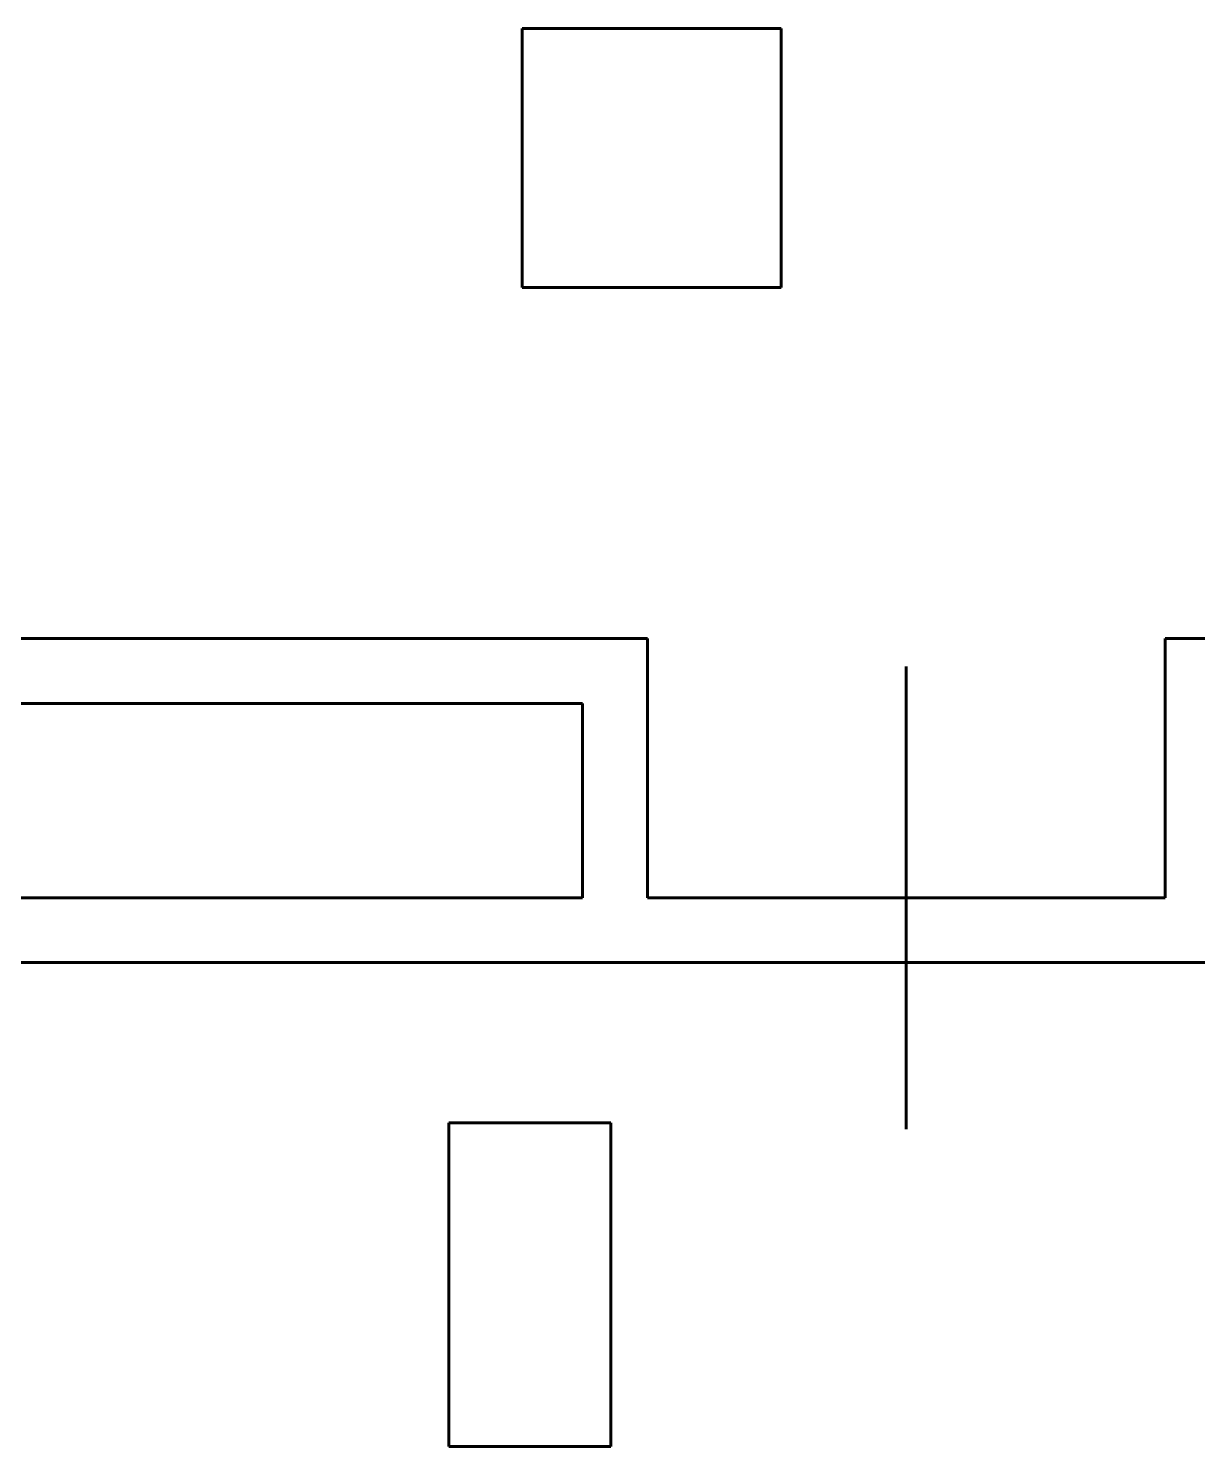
# Model space of a CAD drawing. Extents: x 0 to 297, y 0 to 292.
# Drawn here: x 225.31 to 234.34, y 81.55 to 92.5 of the extents above; entities that cross this region are included whole.
import ezdxf

# ---------------------------------------------------------------- set-up
doc = ezdxf.new("R2010")
doc.units = 0
doc.header["$MEASUREMENT"] = 0
doc.linetypes.add('K5LT_BASIC', pattern=[0])
doc.layers.add('Системный слой', color=7, linetype='Continuous')

# ---------------------------------------------------------------- blocks, each defined once
blk = doc.blocks.new('*U')
at = {"layer": 'Системный слой', "linetype": 'K5LT_BASIC', "lineweight": 60}
for p, q in [((231.122, 92.497), (229.122, 92.497)), ((229.122, 92.497), (229.122, 90.497)), ((231.122, 90.497), (231.122, 92.497)), ((229.122, 90.497), (231.122, 90.497)), ((229.805, 84.049), (228.555, 84.049)), ((228.555, 84.049), (228.555, 81.549)), ((229.805, 81.549), (229.805, 84.049)), ((228.555, 81.549), (229.805, 81.549))]:
    blk.add_line(p, q, dxfattribs=at)

msp = doc.modelspace()

# ---------------------------------------------------------------- linework, layer by layer
at = {"layer": 'Системный слой', "linetype": 'K5LT_BASIC', "lineweight": 60}
for p, q in [((211.088, 87.786), (230.088, 87.786)), ((230.088, 87.786), (230.088, 85.786)), ((234.088, 87.786), (260.087, 87.786)), ((234.088, 87.786), (234.088, 85.786)), ((232.088, 87.571), (232.088, 84)), ((229.588, 87.286), (211.588, 87.286)), ((229.588, 87.286), (229.588, 85.786)), ((211.588, 85.786), (229.588, 85.786)), ((230.088, 85.786), (234.088, 85.786)), ((273.338, 85.286), (201.588, 85.286)), ((249.088, 85.286), (225.588, 85.286))]:
    msp.add_line(p, q, dxfattribs=at)

# ---------------------------------------------------------------- block references
at = {"layer": 'Системный слой'}
msp.add_blockref('*U', (0, 0), dxfattribs=at)
msp.add_blockref('*U', (0, 0), dxfattribs=at)
msp.add_blockref('*U', (0, 0), dxfattribs=at)
msp.add_blockref('*U', (0, 0), dxfattribs=at)
msp.add_blockref('*U', (0, 0), dxfattribs=at)
msp.add_blockref('*U', (0, 0), dxfattribs=at)
msp.add_blockref('*U', (0, 0), dxfattribs=at)
msp.add_blockref('*U', (0, 0), dxfattribs=at)
msp.add_blockref('*U', (0, 0), dxfattribs=at)
msp.add_blockref('*U', (0, 0), dxfattribs=at)
msp.add_blockref('*U', (0, 0), dxfattribs=at)
msp.add_blockref('*U', (0, 0), dxfattribs=at)
msp.add_blockref('*U', (0, 0), dxfattribs=at)
msp.add_blockref('*U', (0, 0), dxfattribs=at)
msp.add_blockref('*U', (0, 0), dxfattribs=at)
msp.add_blockref('*U', (0, 0), dxfattribs=at)
msp.add_blockref('*U', (0, 0), dxfattribs=at)
msp.add_blockref('*U', (0, 0), dxfattribs=at)
msp.add_blockref('*U', (0, 0), dxfattribs=at)
msp.add_blockref('*U', (0, 0), dxfattribs=at)
msp.add_blockref('*U', (0, 0), dxfattribs=at)
msp.add_blockref('*U', (0, 0), dxfattribs=at)
msp.add_blockref('*U', (0, 0), dxfattribs=at)
msp.add_blockref('*U', (0, 0), dxfattribs=at)
msp.add_blockref('*U', (0, 0), dxfattribs=at)
msp.add_blockref('*U', (0, 0), dxfattribs=at)
msp.add_blockref('*U', (0, 0), dxfattribs=at)
msp.add_blockref('*U', (0, 0), dxfattribs=at)
msp.add_blockref('*U', (0, 0), dxfattribs=at)
msp.add_blockref('*U', (0, 0), dxfattribs=at)
msp.add_blockref('*U', (0, 0), dxfattribs=at)
msp.add_blockref('*U', (0, 0), dxfattribs=at)
msp.add_blockref('*U', (0, 0), dxfattribs=at)
msp.add_blockref('*U', (0, 0), dxfattribs=at)
msp.add_blockref('*U', (0, 0), dxfattribs=at)
msp.add_blockref('*U', (0, 0), dxfattribs=at)
msp.add_blockref('*U', (0, 0), dxfattribs=at)
msp.add_blockref('*U', (0, 0), dxfattribs=at)
msp.add_blockref('*U', (0, 0), dxfattribs=at)
msp.add_blockref('*U', (0, 0), dxfattribs=at)
msp.add_blockref('*U', (0, 0), dxfattribs=at)
msp.add_blockref('*U', (0, 0), dxfattribs=at)
msp.add_blockref('*U', (0, 0), dxfattribs=at)
msp.add_blockref('*U', (0, 0), dxfattribs=at)
msp.add_blockref('*U', (0, 0), dxfattribs=at)
msp.add_blockref('*U', (0, 0), dxfattribs=at)
msp.add_blockref('*U', (0, 0), dxfattribs=at)
msp.add_blockref('*U', (0, 0), dxfattribs=at)
msp.add_blockref('*U', (0, 0), dxfattribs=at)
msp.add_blockref('*U', (0, 0), dxfattribs=at)
msp.add_blockref('*U', (0, 0), dxfattribs=at)
msp.add_blockref('*U', (0, 0), dxfattribs=at)
msp.add_blockref('*U', (0, 0), dxfattribs=at)
msp.add_blockref('*U', (0, 0), dxfattribs=at)
msp.add_blockref('*U', (0, 0), dxfattribs=at)
msp.add_blockref('*U', (0, 0), dxfattribs=at)
msp.add_blockref('*U', (0, 0), dxfattribs=at)
msp.add_blockref('*U', (0, 0), dxfattribs=at)
msp.add_blockref('*U', (0, 0), dxfattribs=at)
msp.add_blockref('*U', (0, 0), dxfattribs=at)
msp.add_blockref('*U', (0, 0), dxfattribs=at)
msp.add_blockref('*U', (0, 0), dxfattribs=at)
msp.add_blockref('*U', (0, 0), dxfattribs=at)
msp.add_blockref('*U', (0, 0), dxfattribs=at)
msp.add_blockref('*U', (0, 0), dxfattribs=at)
msp.add_blockref('*U', (0, 0), dxfattribs=at)
msp.add_blockref('*U', (0, 0), dxfattribs=at)
msp.add_blockref('*U', (0, 0), dxfattribs=at)
msp.add_blockref('*U', (0, 0), dxfattribs=at)
msp.add_blockref('*U', (0, 0), dxfattribs=at)
msp.add_blockref('*U', (0, 0), dxfattribs=at)
msp.add_blockref('*U', (0, 0), dxfattribs=at)
msp.add_blockref('*U', (0, 0), dxfattribs=at)
msp.add_blockref('*U', (0, 0), dxfattribs=at)
msp.add_blockref('*U', (0, 0), dxfattribs=at)
msp.add_blockref('*U', (0, 0), dxfattribs=at)
msp.add_blockref('*U', (0, 0), dxfattribs=at)
msp.add_blockref('*U', (0, 0), dxfattribs=at)
msp.add_blockref('*U', (0, 0), dxfattribs=at)
msp.add_blockref('*U', (0, 0), dxfattribs=at)
msp.add_blockref('*U', (0, 0), dxfattribs=at)
msp.add_blockref('*U', (0, 0), dxfattribs=at)
msp.add_blockref('*U', (0, 0), dxfattribs=at)
msp.add_blockref('*U', (0, 0), dxfattribs=at)
msp.add_blockref('*U', (0, 0), dxfattribs=at)
msp.add_blockref('*U', (0, 0), dxfattribs=at)
msp.add_blockref('*U', (0, 0), dxfattribs=at)
msp.add_blockref('*U', (0, 0), dxfattribs=at)
msp.add_blockref('*U', (0, 0), dxfattribs=at)
msp.add_blockref('*U', (0, 0), dxfattribs=at)
msp.add_blockref('*U', (0, 0), dxfattribs=at)
msp.add_blockref('*U', (0, 0), dxfattribs=at)
msp.add_blockref('*U', (0, 0), dxfattribs=at)
msp.add_blockref('*U', (0, 0), dxfattribs=at)
msp.add_blockref('*U', (0, 0), dxfattribs=at)
msp.add_blockref('*U', (0, 0), dxfattribs=at)
msp.add_blockref('*U', (0, 0), dxfattribs=at)
msp.add_blockref('*U', (0, 0), dxfattribs=at)
msp.add_blockref('*U', (0, 0), dxfattribs=at)
msp.add_blockref('*U', (0, 0), dxfattribs=at)
msp.add_blockref('*U', (0, 0), dxfattribs=at)
msp.add_blockref('*U', (0, 0), dxfattribs=at)
msp.add_blockref('*U', (0, 0), dxfattribs=at)
msp.add_blockref('*U', (0, 0), dxfattribs=at)
msp.add_blockref('*U', (0, 0), dxfattribs=at)
msp.add_blockref('*U', (0, 0), dxfattribs=at)
msp.add_blockref('*U', (0, 0), dxfattribs=at)
msp.add_blockref('*U', (0, 0), dxfattribs=at)
msp.add_blockref('*U', (0, 0), dxfattribs=at)
msp.add_blockref('*U', (0, 0), dxfattribs=at)
msp.add_blockref('*U', (0, 0), dxfattribs=at)
msp.add_blockref('*U', (0, 0), dxfattribs=at)
msp.add_blockref('*U', (0, 0), dxfattribs=at)
msp.add_blockref('*U', (0, 0), dxfattribs=at)
msp.add_blockref('*U', (0, 0), dxfattribs=at)
msp.add_blockref('*U', (0, 0), dxfattribs=at)
msp.add_blockref('*U', (0, 0), dxfattribs=at)
msp.add_blockref('*U', (0, 0), dxfattribs=at)
msp.add_blockref('*U', (0, 0), dxfattribs=at)
msp.add_blockref('*U', (0, 0), dxfattribs=at)
msp.add_blockref('*U', (0, 0), dxfattribs=at)
msp.add_blockref('*U', (0, 0), dxfattribs=at)
msp.add_blockref('*U', (0, 0), dxfattribs=at)
msp.add_blockref('*U', (0, 0), dxfattribs=at)
msp.add_blockref('*U', (0, 0), dxfattribs=at)
msp.add_blockref('*U', (0, 0), dxfattribs=at)
msp.add_blockref('*U', (0, 0), dxfattribs=at)
msp.add_blockref('*U', (0, 0), dxfattribs=at)
msp.add_blockref('*U', (0, 0), dxfattribs=at)
msp.add_blockref('*U', (0, 0), dxfattribs=at)
msp.add_blockref('*U', (0, 0), dxfattribs=at)
msp.add_blockref('*U', (0, 0), dxfattribs=at)
msp.add_blockref('*U', (0, 0), dxfattribs=at)
msp.add_blockref('*U', (0, 0), dxfattribs=at)
msp.add_blockref('*U', (0, 0), dxfattribs=at)
msp.add_blockref('*U', (0, 0), dxfattribs=at)
msp.add_blockref('*U', (0, 0), dxfattribs=at)
msp.add_blockref('*U', (0, 0), dxfattribs=at)
msp.add_blockref('*U', (0, 0), dxfattribs=at)
msp.add_blockref('*U', (0, 0), dxfattribs=at)
msp.add_blockref('*U', (0, 0), dxfattribs=at)
msp.add_blockref('*U', (0, 0), dxfattribs=at)
msp.add_blockref('*U', (0, 0), dxfattribs=at)
msp.add_blockref('*U', (0, 0), dxfattribs=at)
msp.add_blockref('*U', (0, 0), dxfattribs=at)
msp.add_blockref('*U', (0, 0), dxfattribs=at)
msp.add_blockref('*U', (0, 0), dxfattribs=at)
msp.add_blockref('*U', (0, 0), dxfattribs=at)
msp.add_blockref('*U', (0, 0), dxfattribs=at)
msp.add_blockref('*U', (0, 0), dxfattribs=at)
msp.add_blockref('*U', (0, 0), dxfattribs=at)
msp.add_blockref('*U', (0, 0), dxfattribs=at)
msp.add_blockref('*U', (0, 0), dxfattribs=at)
msp.add_blockref('*U', (0, 0), dxfattribs=at)
msp.add_blockref('*U', (0, 0), dxfattribs=at)
msp.add_blockref('*U', (0, 0), dxfattribs=at)
msp.add_blockref('*U', (0, 0), dxfattribs=at)
msp.add_blockref('*U', (0, 0), dxfattribs=at)
msp.add_blockref('*U', (0, 0), dxfattribs=at)
msp.add_blockref('*U', (0, 0), dxfattribs=at)
msp.add_blockref('*U', (0, 0), dxfattribs=at)
msp.add_blockref('*U', (0, 0), dxfattribs=at)
msp.add_blockref('*U', (0, 0), dxfattribs=at)
msp.add_blockref('*U', (0, 0), dxfattribs=at)
msp.add_blockref('*U', (0, 0), dxfattribs=at)
msp.add_blockref('*U', (0, 0), dxfattribs=at)
msp.add_blockref('*U', (0, 0), dxfattribs=at)
msp.add_blockref('*U', (0, 0), dxfattribs=at)
msp.add_blockref('*U', (0, 0), dxfattribs=at)
msp.add_blockref('*U', (0, 0), dxfattribs=at)
msp.add_blockref('*U', (0, 0), dxfattribs=at)
msp.add_blockref('*U', (0, 0), dxfattribs=at)
msp.add_blockref('*U', (0, 0), dxfattribs=at)
msp.add_blockref('*U', (0, 0), dxfattribs=at)
msp.add_blockref('*U', (0, 0), dxfattribs=at)
msp.add_blockref('*U', (0, 0), dxfattribs=at)
msp.add_blockref('*U', (0, 0), dxfattribs=at)
msp.add_blockref('*U', (0, 0), dxfattribs=at)
msp.add_blockref('*U', (0, 0), dxfattribs=at)
msp.add_blockref('*U', (0, 0), dxfattribs=at)
msp.add_blockref('*U', (0, 0), dxfattribs=at)
msp.add_blockref('*U', (0, 0), dxfattribs=at)
msp.add_blockref('*U', (0, 0), dxfattribs=at)
msp.add_blockref('*U', (0, 0), dxfattribs=at)
msp.add_blockref('*U', (0, 0), dxfattribs=at)
msp.add_blockref('*U', (0, 0), dxfattribs=at)
msp.add_blockref('*U', (0, 0), dxfattribs=at)
msp.add_blockref('*U', (0, 0), dxfattribs=at)
msp.add_blockref('*U', (0, 0), dxfattribs=at)
msp.add_blockref('*U', (0, 0), dxfattribs=at)
msp.add_blockref('*U', (0, 0), dxfattribs=at)
msp.add_blockref('*U', (0, 0), dxfattribs=at)
msp.add_blockref('*U', (0, 0), dxfattribs=at)
msp.add_blockref('*U', (0, 0), dxfattribs=at)
msp.add_blockref('*U', (0, 0), dxfattribs=at)
msp.add_blockref('*U', (0, 0), dxfattribs=at)
msp.add_blockref('*U', (0, 0), dxfattribs=at)
msp.add_blockref('*U', (0, 0), dxfattribs=at)
msp.add_blockref('*U', (0, 0), dxfattribs=at)
msp.add_blockref('*U', (0, 0), dxfattribs=at)
msp.add_blockref('*U', (0, 0), dxfattribs=at)
msp.add_blockref('*U', (0, 0), dxfattribs=at)
msp.add_blockref('*U', (0, 0), dxfattribs=at)
msp.add_blockref('*U', (0, 0), dxfattribs=at)
msp.add_blockref('*U', (0, 0), dxfattribs=at)
msp.add_blockref('*U', (0, 0), dxfattribs=at)
msp.add_blockref('*U', (0, 0), dxfattribs=at)
msp.add_blockref('*U', (0, 0), dxfattribs=at)
msp.add_blockref('*U', (0, 0), dxfattribs=at)
msp.add_blockref('*U', (0, 0), dxfattribs=at)
msp.add_blockref('*U', (0, 0), dxfattribs=at)
msp.add_blockref('*U', (0, 0), dxfattribs=at)
msp.add_blockref('*U', (0, 0), dxfattribs=at)
msp.add_blockref('*U', (0, 0), dxfattribs=at)
msp.add_blockref('*U', (0, 0), dxfattribs=at)
msp.add_blockref('*U', (0, 0), dxfattribs=at)
msp.add_blockref('*U', (0, 0), dxfattribs=at)
msp.add_blockref('*U', (0, 0), dxfattribs=at)
msp.add_blockref('*U', (0, 0), dxfattribs=at)
msp.add_blockref('*U', (0, 0), dxfattribs=at)
msp.add_blockref('*U', (0, 0), dxfattribs=at)
msp.add_blockref('*U', (0, 0), dxfattribs=at)
msp.add_blockref('*U', (0, 0), dxfattribs=at)
msp.add_blockref('*U', (0, 0), dxfattribs=at)
msp.add_blockref('*U', (0, 0), dxfattribs=at)
msp.add_blockref('*U', (0, 0), dxfattribs=at)
msp.add_blockref('*U', (0, 0), dxfattribs=at)
msp.add_blockref('*U', (0, 0), dxfattribs=at)
msp.add_blockref('*U', (0, 0), dxfattribs=at)
msp.add_blockref('*U', (0, 0), dxfattribs=at)
msp.add_blockref('*U', (0, 0), dxfattribs=at)
msp.add_blockref('*U', (0, 0), dxfattribs=at)
msp.add_blockref('*U', (0, 0), dxfattribs=at)
msp.add_blockref('*U', (0, 0), dxfattribs=at)
msp.add_blockref('*U', (0, 0), dxfattribs=at)
msp.add_blockref('*U', (0, 0), dxfattribs=at)
msp.add_blockref('*U', (0, 0), dxfattribs=at)
msp.add_blockref('*U', (0, 0), dxfattribs=at)
msp.add_blockref('*U', (0, 0), dxfattribs=at)
msp.add_blockref('*U', (0, 0), dxfattribs=at)
msp.add_blockref('*U', (0, 0), dxfattribs=at)
msp.add_blockref('*U', (0, 0), dxfattribs=at)
msp.add_blockref('*U', (0, 0), dxfattribs=at)
msp.add_blockref('*U', (0, 0), dxfattribs=at)
msp.add_blockref('*U', (0, 0), dxfattribs=at)
msp.add_blockref('*U', (0, 0), dxfattribs=at)
msp.add_blockref('*U', (0, 0), dxfattribs=at)
msp.add_blockref('*U', (0, 0), dxfattribs=at)
msp.add_blockref('*U', (0, 0), dxfattribs=at)
msp.add_blockref('*U', (0, 0), dxfattribs=at)
msp.add_blockref('*U', (0, 0), dxfattribs=at)
msp.add_blockref('*U', (0, 0), dxfattribs=at)
msp.add_blockref('*U', (0, 0), dxfattribs=at)
msp.add_blockref('*U', (0, 0), dxfattribs=at)
msp.add_blockref('*U', (0, 0), dxfattribs=at)
msp.add_blockref('*U', (0, 0), dxfattribs=at)
msp.add_blockref('*U', (0, 0), dxfattribs=at)
msp.add_blockref('*U', (0, 0), dxfattribs=at)
msp.add_blockref('*U', (0, 0), dxfattribs=at)
msp.add_blockref('*U', (0, 0), dxfattribs=at)
msp.add_blockref('*U', (0, 0), dxfattribs=at)
msp.add_blockref('*U', (0, 0), dxfattribs=at)
msp.add_blockref('*U', (0, 0), dxfattribs=at)
msp.add_blockref('*U', (0, 0), dxfattribs=at)
msp.add_blockref('*U', (0, 0), dxfattribs=at)
msp.add_blockref('*U', (0, 0), dxfattribs=at)
msp.add_blockref('*U', (0, 0), dxfattribs=at)
msp.add_blockref('*U', (0, 0), dxfattribs=at)
msp.add_blockref('*U', (0, 0), dxfattribs=at)
msp.add_blockref('*U', (0, 0), dxfattribs=at)
msp.add_blockref('*U', (0, 0), dxfattribs=at)
msp.add_blockref('*U', (0, 0), dxfattribs=at)
msp.add_blockref('*U', (0, 0), dxfattribs=at)
msp.add_blockref('*U', (0, 0), dxfattribs=at)
msp.add_blockref('*U', (0, 0), dxfattribs=at)
msp.add_blockref('*U', (0, 0), dxfattribs=at)
msp.add_blockref('*U', (0, 0), dxfattribs=at)
msp.add_blockref('*U', (0, 0), dxfattribs=at)
msp.add_blockref('*U', (0, 0), dxfattribs=at)
msp.add_blockref('*U', (0, 0), dxfattribs=at)
msp.add_blockref('*U', (0, 0), dxfattribs=at)
msp.add_blockref('*U', (0, 0), dxfattribs=at)
msp.add_blockref('*U', (0, 0), dxfattribs=at)
msp.add_blockref('*U', (0, 0), dxfattribs=at)
msp.add_blockref('*U', (0, 0), dxfattribs=at)
msp.add_blockref('*U', (0, 0), dxfattribs=at)
msp.add_blockref('*U', (0, 0), dxfattribs=at)
msp.add_blockref('*U', (0, 0), dxfattribs=at)
msp.add_blockref('*U', (0, 0), dxfattribs=at)
msp.add_blockref('*U', (0, 0), dxfattribs=at)
msp.add_blockref('*U', (0, 0), dxfattribs=at)
msp.add_blockref('*U', (0, 0), dxfattribs=at)
msp.add_blockref('*U', (0, 0), dxfattribs=at)
msp.add_blockref('*U', (0, 0), dxfattribs=at)
msp.add_blockref('*U', (0, 0), dxfattribs=at)
msp.add_blockref('*U', (0, 0), dxfattribs=at)
msp.add_blockref('*U', (0, 0), dxfattribs=at)
msp.add_blockref('*U', (0, 0), dxfattribs=at)
msp.add_blockref('*U', (0, 0), dxfattribs=at)
msp.add_blockref('*U', (0, 0), dxfattribs=at)
msp.add_blockref('*U', (0, 0), dxfattribs=at)
msp.add_blockref('*U', (0, 0), dxfattribs=at)
msp.add_blockref('*U', (0, 0), dxfattribs=at)
msp.add_blockref('*U', (0, 0), dxfattribs=at)
msp.add_blockref('*U', (0, 0), dxfattribs=at)
msp.add_blockref('*U', (0, 0), dxfattribs=at)
msp.add_blockref('*U', (0, 0), dxfattribs=at)
msp.add_blockref('*U', (0, 0), dxfattribs=at)
msp.add_blockref('*U', (0, 0), dxfattribs=at)
msp.add_blockref('*U', (0, 0), dxfattribs=at)
msp.add_blockref('*U', (0, 0), dxfattribs=at)
msp.add_blockref('*U', (0, 0), dxfattribs=at)
msp.add_blockref('*U', (0, 0), dxfattribs=at)
msp.add_blockref('*U', (0, 0), dxfattribs=at)
msp.add_blockref('*U', (0, 0), dxfattribs=at)
msp.add_blockref('*U', (0, 0), dxfattribs=at)
msp.add_blockref('*U', (0, 0), dxfattribs=at)
msp.add_blockref('*U', (0, 0), dxfattribs=at)
msp.add_blockref('*U', (0, 0), dxfattribs=at)
msp.add_blockref('*U', (0, 0), dxfattribs=at)
msp.add_blockref('*U', (0, 0), dxfattribs=at)
msp.add_blockref('*U', (0, 0), dxfattribs=at)
msp.add_blockref('*U', (0, 0), dxfattribs=at)
msp.add_blockref('*U', (0, 0), dxfattribs=at)
msp.add_blockref('*U', (0, 0), dxfattribs=at)
msp.add_blockref('*U', (0, 0), dxfattribs=at)
msp.add_blockref('*U', (0, 0), dxfattribs=at)
msp.add_blockref('*U', (0, 0), dxfattribs=at)
msp.add_blockref('*U', (0, 0), dxfattribs=at)
msp.add_blockref('*U', (0, 0), dxfattribs=at)
msp.add_blockref('*U', (0, 0), dxfattribs=at)
msp.add_blockref('*U', (0, 0), dxfattribs=at)
msp.add_blockref('*U', (0, 0), dxfattribs=at)
msp.add_blockref('*U', (0, 0), dxfattribs=at)
msp.add_blockref('*U', (0, 0), dxfattribs=at)
msp.add_blockref('*U', (0, 0), dxfattribs=at)
msp.add_blockref('*U', (0, 0), dxfattribs=at)
msp.add_blockref('*U', (0, 0), dxfattribs=at)
msp.add_blockref('*U', (0, 0), dxfattribs=at)
msp.add_blockref('*U', (0, 0), dxfattribs=at)
msp.add_blockref('*U', (0, 0), dxfattribs=at)
msp.add_blockref('*U', (0, 0), dxfattribs=at)
msp.add_blockref('*U', (0, 0), dxfattribs=at)
msp.add_blockref('*U', (0, 0), dxfattribs=at)
msp.add_blockref('*U', (0, 0), dxfattribs=at)
msp.add_blockref('*U', (0, 0), dxfattribs=at)
msp.add_blockref('*U', (0, 0), dxfattribs=at)
msp.add_blockref('*U', (0, 0), dxfattribs=at)
msp.add_blockref('*U', (0, 0), dxfattribs=at)
msp.add_blockref('*U', (0, 0), dxfattribs=at)
msp.add_blockref('*U', (0, 0), dxfattribs=at)
msp.add_blockref('*U', (0, 0), dxfattribs=at)
msp.add_blockref('*U', (0, 0), dxfattribs=at)
msp.add_blockref('*U', (0, 0), dxfattribs=at)
msp.add_blockref('*U', (0, 0), dxfattribs=at)
msp.add_blockref('*U', (0, 0), dxfattribs=at)
msp.add_blockref('*U', (0, 0), dxfattribs=at)
msp.add_blockref('*U', (0, 0), dxfattribs=at)
msp.add_blockref('*U', (0, 0), dxfattribs=at)
msp.add_blockref('*U', (0, 0), dxfattribs=at)
msp.add_blockref('*U', (0, 0), dxfattribs=at)
msp.add_blockref('*U', (0, 0), dxfattribs=at)
msp.add_blockref('*U', (0, 0), dxfattribs=at)
msp.add_blockref('*U', (0, 0), dxfattribs=at)
msp.add_blockref('*U', (0, 0), dxfattribs=at)
msp.add_blockref('*U', (0, 0), dxfattribs=at)
msp.add_blockref('*U', (0, 0), dxfattribs=at)
msp.add_blockref('*U', (0, 0), dxfattribs=at)
msp.add_blockref('*U', (0, 0), dxfattribs=at)
msp.add_blockref('*U', (0, 0), dxfattribs=at)
msp.add_blockref('*U', (0, 0), dxfattribs=at)
msp.add_blockref('*U', (0, 0), dxfattribs=at)
msp.add_blockref('*U', (0, 0), dxfattribs=at)
msp.add_blockref('*U', (0, 0), dxfattribs=at)
msp.add_blockref('*U', (0, 0), dxfattribs=at)
msp.add_blockref('*U', (0, 0), dxfattribs=at)
msp.add_blockref('*U', (0, 0), dxfattribs=at)
msp.add_blockref('*U', (0, 0), dxfattribs=at)
msp.add_blockref('*U', (0, 0), dxfattribs=at)
msp.add_blockref('*U', (0, 0), dxfattribs=at)
msp.add_blockref('*U', (0, 0), dxfattribs=at)
msp.add_blockref('*U', (0, 0), dxfattribs=at)
msp.add_blockref('*U', (0, 0), dxfattribs=at)
msp.add_blockref('*U', (0, 0), dxfattribs=at)
msp.add_blockref('*U', (0, 0), dxfattribs=at)
msp.add_blockref('*U', (0, 0), dxfattribs=at)
msp.add_blockref('*U', (0, 0), dxfattribs=at)
msp.add_blockref('*U', (0, 0), dxfattribs=at)
msp.add_blockref('*U', (0, 0), dxfattribs=at)
msp.add_blockref('*U', (0, 0), dxfattribs=at)
msp.add_blockref('*U', (0, 0), dxfattribs=at)
msp.add_blockref('*U', (0, 0), dxfattribs=at)
msp.add_blockref('*U', (0, 0), dxfattribs=at)
msp.add_blockref('*U', (0, 0), dxfattribs=at)
msp.add_blockref('*U', (0, 0), dxfattribs=at)
msp.add_blockref('*U', (0, 0), dxfattribs=at)
msp.add_blockref('*U', (0, 0), dxfattribs=at)
msp.add_blockref('*U', (0, 0), dxfattribs=at)
msp.add_blockref('*U', (0, 0), dxfattribs=at)
msp.add_blockref('*U', (0, 0), dxfattribs=at)
msp.add_blockref('*U', (0, 0), dxfattribs=at)
msp.add_blockref('*U', (0, 0), dxfattribs=at)
msp.add_blockref('*U', (0, 0), dxfattribs=at)
msp.add_blockref('*U', (0, 0), dxfattribs=at)
msp.add_blockref('*U', (0, 0), dxfattribs=at)
msp.add_blockref('*U', (0, 0), dxfattribs=at)
msp.add_blockref('*U', (0, 0), dxfattribs=at)
msp.add_blockref('*U', (0, 0), dxfattribs=at)
msp.add_blockref('*U', (0, 0), dxfattribs=at)
msp.add_blockref('*U', (0, 0), dxfattribs=at)
msp.add_blockref('*U', (0, 0), dxfattribs=at)
msp.add_blockref('*U', (0, 0), dxfattribs=at)
msp.add_blockref('*U', (0, 0), dxfattribs=at)
msp.add_blockref('*U', (0, 0), dxfattribs=at)
msp.add_blockref('*U', (0, 0), dxfattribs=at)
msp.add_blockref('*U', (0, 0), dxfattribs=at)
msp.add_blockref('*U', (0, 0), dxfattribs=at)
msp.add_blockref('*U', (0, 0), dxfattribs=at)
msp.add_blockref('*U', (0, 0), dxfattribs=at)
msp.add_blockref('*U', (0, 0), dxfattribs=at)
msp.add_blockref('*U', (0, 0), dxfattribs=at)

doc.saveas('drawing.dxf')
